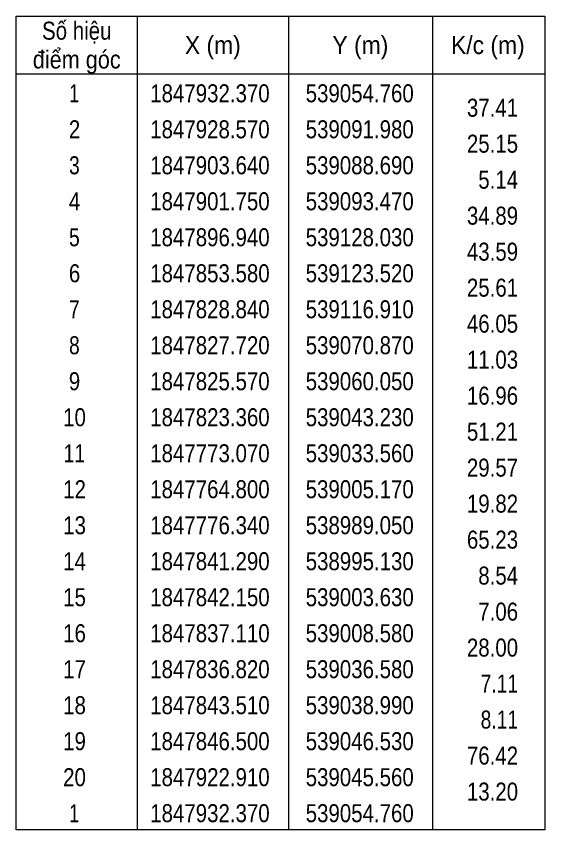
# Model space of a CAD drawing. Header units: metres. Extents: x 537263 to 539526, y 1847453 to 1847984.
# Drawn here: x 539452.4 to 539525.8, y 1847777.8 to 1847890.8 of the extents above; entities that cross this region are included whole.
import ezdxf
from ezdxf.enums import TextEntityAlignment as Align

# ---------------------------------------------------------------- set-up
doc = ezdxf.new("R2010")
doc.units = ezdxf.units.M
doc.header["$LTSCALE"] = 1.8
doc.layers.add('63', color=7, linetype='Continuous', lineweight=13)

msp = doc.modelspace()

# ---------------------------------------------------------------- linework, layer by layer
at = {"layer": '63'}
for p, q in [((539469.16, 1847890.75), (539469.16, 1847777.75)), ((539490.16, 1847890.75), (539490.16, 1847777.75)), ((539510.16, 1847890.75), (539510.16, 1847777.75)), ((539452.36, 1847882.75), (539525.76, 1847882.75))]:
    msp.add_line(p, q, dxfattribs=at)
msp.add_lwpolyline([(539452.36, 1847890.75), (539525.76, 1847890.75), (539525.76, 1847777.75), (539452.36, 1847777.75)], close=True, dxfattribs=at)

# ---------------------------------------------------------------- texts
for s, width, p in [('Số hiệu', 0.85, (539460.76, 1847887.5)), ('X (m)', 0.95, (539479.66, 1847885.5)), ('Y (m)', 0.95, (539500.155, 1847885.5)), ('K/c (m)', 0.95, (539517.86, 1847885.5)), ('điểm góc', 0.9, (539460.76, 1847883.5)), (' 1', 0.75, (539460.055, 1847878.8)), ('1847932.370', 0.85, (539479.26, 1847878.8)), ('539054.760', 0.85, (539500.065, 1847878.8)), (' 2', 0.85, (539460.06, 1847873.8)), ('1847928.570', 0.85, (539479.26, 1847873.8)), ('539091.980', 0.85, (539500.065, 1847873.8)), (' 3', 0.8, (539460.06, 1847868.8)), ('1847903.640', 0.85, (539479.26, 1847868.8)), ('539088.690', 0.85, (539500.065, 1847868.8)), (' 4', 0.85, (539460.055, 1847863.8)), ('1847901.750', 0.85, (539479.26, 1847863.8)), ('539093.470', 0.85, (539500.065, 1847863.8)), (' 5', 0.8, (539460.06, 1847858.8)), ('1847896.940', 0.85, (539479.26, 1847858.8)), ('539128.030', 0.85, (539500.065, 1847858.8)), (' 6', 0.85, (539460.06, 1847853.8)), ('1847853.580', 0.85, (539479.26, 1847853.8)), ('539123.520', 0.85, (539500.065, 1847853.8)), (' 7', 0.8, (539460.06, 1847848.8)), ('1847828.840', 0.85, (539479.26, 1847848.8)), ('539116.910', 0.85, (539500.065, 1847848.8)), (' 8', 0.8, (539460.06, 1847843.8)), ('1847827.720', 0.85, (539479.26, 1847843.8)), ('539070.870', 0.85, (539500.065, 1847843.8)), (' 9', 0.85, (539460.055, 1847838.8)), ('1847825.570', 0.85, (539479.26, 1847838.8)), ('539060.050', 0.85, (539500.065, 1847838.8)), (' 10', 0.85, (539460.055, 1847833.8)), ('1847823.360', 0.85, (539479.26, 1847833.8)), ('539043.230', 0.85, (539500.065, 1847833.8)), (' 11', 0.8, (539460.055, 1847828.8)), ('1847773.070', 0.85, (539479.26, 1847828.8)), ('539033.560', 0.85, (539500.065, 1847828.8)), (' 12', 0.85, (539460.06, 1847823.8)), ('1847764.800', 0.85, (539479.26, 1847823.8)), ('539005.170', 0.85, (539500.065, 1847823.8)), (' 13', 0.85, (539460.06, 1847818.8)), ('1847776.340', 0.85, (539479.26, 1847818.8)), ('538989.050', 0.85, (539500.065, 1847818.8)), (' 14', 0.85, (539460.055, 1847813.8)), ('1847841.290', 0.85, (539479.26, 1847813.8)), ('538995.130', 0.85, (539500.065, 1847813.8)), (' 15', 0.85, (539460.06, 1847808.8)), ('1847842.150', 0.85, (539479.26, 1847808.8)), ('539003.630', 0.85, (539500.065, 1847808.8)), (' 16', 0.85, (539460.06, 1847803.8)), ('1847837.110', 0.85, (539479.26, 1847803.8)), ('539008.580', 0.85, (539500.065, 1847803.8)), (' 17', 0.85, (539460.06, 1847798.8)), ('1847836.820', 0.85, (539479.26, 1847798.8)), ('539036.580', 0.85, (539500.065, 1847798.8)), (' 18', 0.85, (539460.06, 1847793.8)), ('1847843.510', 0.85, (539479.26, 1847793.8)), ('539038.990', 0.85, (539500.065, 1847793.8)), (' 19', 0.85, (539460.055, 1847788.8)), ('1847846.500', 0.85, (539479.26, 1847788.8)), ('539046.530', 0.85, (539500.065, 1847788.8)), (' 20', 0.85, (539460.055, 1847783.8)), ('1847922.910', 0.85, (539479.26, 1847783.8)), ('539045.560', 0.85, (539500.065, 1847783.8)), (' 1', 0.75, (539460.055, 1847778.8)), ('1847932.370', 0.85, (539479.26, 1847778.8)), ('539054.760', 0.85, (539500.065, 1847778.8))]:
    msp.add_text(s, height=2.5, dxfattribs=dict(at, width=width)).set_placement(p, align=Align.CENTER)
for s, width, p in [('37.41', 0.85, (539522.06, 1847876.8)), ('25.15', 0.85, (539522.06, 1847871.8)), ('5.14', 0.85, (539522.06, 1847866.8)), ('34.89', 0.85, (539522.06, 1847861.8)), ('43.59', 0.85, (539522.06, 1847856.8)), ('25.61', 0.85, (539522.06, 1847851.8)), ('46.05', 0.85, (539522.06, 1847846.8)), ('11.03', 0.85, (539522.06, 1847841.8)), ('16.96', 0.85, (539522.06, 1847836.8)), ('51.21', 0.85, (539522.06, 1847831.8)), ('29.57', 0.85, (539522.06, 1847826.8)), ('19.82', 0.85, (539522.06, 1847821.8)), ('65.23', 0.85, (539522.06, 1847816.8)), ('8.54', 0.85, (539522.06, 1847811.8)), ('7.06', 0.85, (539522.06, 1847806.8)), ('28.00', 0.85, (539522.06, 1847801.8)), ('7.11', 0.8, (539522.06, 1847796.8)), ('8.11', 0.8, (539522.06, 1847791.8)), ('76.42', 0.85, (539522.06, 1847786.8)), ('13.20', 0.85, (539522.06, 1847781.8))]:
    msp.add_text(s, height=2.5, dxfattribs=dict(at, width=width)).set_placement(p, align=Align.RIGHT)

doc.saveas('drawing.dxf')
